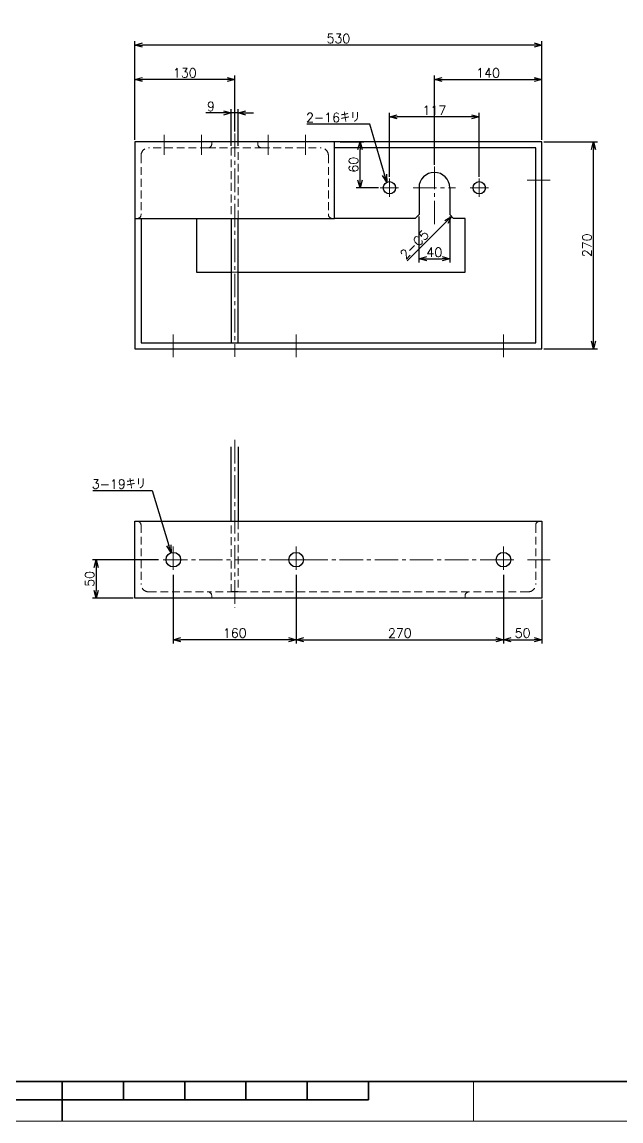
# Model space of a CAD drawing. Header units: millimetres. Extents: x 0 to 3313, y -19 to 2332.
# Drawn here: x 1656 to 2436, y 0 to 1432 of the extents above; entities that cross this region are included whole.
import ezdxf
from ezdxf import colors
from ezdxf.entities.mleader import LeaderData, LeaderLine
from ezdxf.enums import TextEntityAlignment as Align
from ezdxf.math import Vec2, Vec3

# ---------------------------------------------------------------- set-up
doc = ezdxf.new("R2010")
doc.units = ezdxf.units.MM
doc.header["$LTSCALE"] = 1.6
doc.header["$PDMODE"] = 99
doc.header["$PDSIZE"] = 1
doc.linetypes.add('CENTER2', pattern=[28.575, 19.05, -3.175, 3.175, -3.175])
doc.linetypes.add('HIDDEN', pattern=[9.525, 6.35, -3.175])
for name, color, linetype, lineweight in [('04_HIDDEN', 2, 'HIDDEN', 13), ('05_CENTER', 4, 'CENTER2', 13), ('08_DIM', 3, 'Continuous', 13), ('90_FRAME', 5, 'Continuous', 35)]:
    doc.layers.add(name, color=color, linetype=linetype, lineweight=lineweight)
doc.layers.add('91_BLANK', color=5, linetype='Continuous', lineweight=0, plot=False)
doc.styles.add('KSS_TXT', font='txt.shx', dxfattribs={"bigfont": 'extfont2.shx'})
doc.styles.add('KSS_TXT_L', font='txt.shx', dxfattribs={"height": 3, "bigfont": 'extfont2.shx'})
doc.styles.get("Standard").update_dxf_attribs({"font": 'txt.shx', "bigfont": 'extfont2.shx'})
doc.dimstyles.new('KSS_DIM', dxfattribs={"dimscale": 4, "dimtxt": 3, "dimasz": 2.5, "dimexe": 1.25, "dimexo": 0.625, "dimtad": 1, "dimdsep": 46, "dimtxsty": 'KSS_TXT', "dimblk": 'OPEN30', "dimcen": 0, "dimazin": 2, "dimtfac": 0.75, "dimtmove": 0, "dimatfit": 3, "dimldrblk": 'OPEN30', "dimfxl": 1.25, "dimtolj": 1, "dimarcsym": 0})
doc.dimstyles.new('KSS_DIM$3', dxfattribs={"dimscale": 4, "dimtxt": 3, "dimasz": 2.5, "dimexe": 1.25, "dimexo": 0.625, "dimtad": 1, "dimtih": 1, "dimtoh": 1, "dimdsep": 46, "dimtxsty": 'KSS_TXT', "dimblk": 'OPEN30', "dimcen": 0, "dimazin": 2, "dimtfac": 0.75, "dimtofl": 0, "dimtmove": 0, "dimatfit": 3, "dimldrblk": 'OPEN30', "dimfxl": 1.25, "dimtolj": 1, "dimarcsym": 0})

# ---------------------------------------------------------------- blocks, each defined once
blk = doc.blocks.new('A$C448B04A9_1_1')
at = {"color": 0}
for p, q in [((3, 100), (0, 100)), ((0, 0), (0, 100)), ((8, 18), (8, 95)), ((0, 0), (100, 0)), ((95, 8), (18, 8)), ((100, 3), (100, 0))]:
    blk.add_line(p, q, dxfattribs=at)
for centre, radius, start, end in [((3, 95), 5, 0, 90), ((18, 18), 10, 180, 270), ((95, 3), 5, 0, 90)]:
    blk.add_arc(centre, radius, start, end, dxfattribs=at)
blk = doc.blocks.new('AM_BALLOON1')
at = {"transparency": 16777216}
blk.add_circle((0, 0), 5, dxfattribs=at)
blk.add_attdef('B_NUMBER', text='', height=3, dxfattribs=at).set_placement((0, 0), align=Align.MIDDLE_CENTER)
blk = doc.blocks.new('_OPEN')
at = {"color": 0, "linetype": 'ByBlock'}
for p, q in [((-1, 0.17), (0, 0)), ((0, 0), (-1, -0.17)), ((0, 0), (-1, 0))]:
    blk.add_line(p, q, dxfattribs=at)
blk = doc.blocks.new('_Open30')
at = {"color": 0, "linetype": 'ByBlock', "lineweight": -2}
for p, q in [((-1, 0.27), (0, 0)), ((0, 0), (-1, -0.27)), ((0, 0), (-1, 0))]:
    blk.add_line(p, q, dxfattribs=at)
blk = doc.blocks.new('*D162')
at = {"layer": '08_DIM', "color": 0, "lineweight": -2, "transparency": 16777216}
for p, q in [((2134.3, 1230.4), (2134.3, 1313.5)), ((2241.3, 1308.5), (2144.3, 1308.5)), ((2251.3, 1230.4), (2251.3, 1313.5))]:
    blk.add_line(p, q, dxfattribs=at)
at = {"layer": 'Defpoints', "color": 0, "transparency": 16777216}
for p in [(2134.3, 1308.5), (2134.3, 1227.9), (2251.3, 1227.9)]:
    blk.add_point(p, dxfattribs=at)
at = {"layer": '08_DIM', "color": 0, "lineweight": -2, "transparency": 16777216, "xscale": 10, "yscale": 10, "zscale": 10, "rotation": 180}
blk.add_blockref('_Open30', (2134.3, 1308.5), dxfattribs=at)
at = {"layer": '08_DIM', "color": 0, "lineweight": -2, "transparency": 16777216, "xscale": 10, "yscale": 10, "zscale": 10}
blk.add_blockref('_Open30', (2251.3, 1308.5), dxfattribs=at)
at = {"layer": '08_DIM', "color": 0, "transparency": 16777216, "insert": (2192.8, 1317), "char_height": 12, "attachment_point": 5, "style": 'KSS_TXT'}
blk.add_mtext('\\A1;117', dxfattribs=at)
blk = doc.blocks.new('*D163')
at = {"layer": '08_DIM', "color": 0, "lineweight": -2, "transparency": 16777216}
for p, q in [((2192.8, 1246.1), (2192.8, 1362.2)), ((2332.8, 1278.6), (2332.8, 1362.2)), ((2202.8, 1357.2), (2322.8, 1357.2))]:
    blk.add_line(p, q, dxfattribs=at)
at = {"layer": 'Defpoints', "color": 0, "transparency": 16777216}
for p in [(2332.8, 1357.2), (2332.8, 1276.1), (2192.8, 1243.6)]:
    blk.add_point(p, dxfattribs=at)
at = {"layer": '08_DIM', "color": 0, "lineweight": -2, "transparency": 16777216, "xscale": 10, "yscale": 10, "zscale": 10, "rotation": 180}
blk.add_blockref('_Open30', (2192.8, 1357.2), dxfattribs=at)
at = {"layer": '08_DIM', "color": 0, "lineweight": -2, "transparency": 16777216, "xscale": 10, "yscale": 10, "zscale": 10}
blk.add_blockref('_Open30', (2332.8, 1357.2), dxfattribs=at)
at = {"layer": '08_DIM', "color": 0, "transparency": 16777216, "insert": (2262.8, 1365.7), "char_height": 12, "attachment_point": 5, "style": 'KSS_TXT'}
blk.add_mtext('\\A1;140', dxfattribs=at)
blk = doc.blocks.new('*D164')
at = {"layer": '08_DIM', "color": 0, "lineweight": -2, "transparency": 16777216}
for p, q in [((1802.8, 1278.6), (1802.8, 1407)), ((2332.8, 1278.6), (2332.8, 1407)), ((2322.8, 1402), (1812.8, 1402))]:
    blk.add_line(p, q, dxfattribs=at)
at = {"layer": 'Defpoints', "color": 0, "transparency": 16777216}
for p in [(1802.8, 1402), (1802.8, 1276.1), (2332.8, 1276.1)]:
    blk.add_point(p, dxfattribs=at)
at = {"layer": '08_DIM', "color": 0, "lineweight": -2, "transparency": 16777216, "xscale": 10, "yscale": 10, "zscale": 10, "rotation": 180}
blk.add_blockref('_Open30', (1802.8, 1402), dxfattribs=at)
at = {"layer": '08_DIM', "color": 0, "lineweight": -2, "transparency": 16777216, "xscale": 10, "yscale": 10, "zscale": 10}
blk.add_blockref('_Open30', (2332.8, 1402), dxfattribs=at)
at = {"layer": '08_DIM', "color": 0, "transparency": 16777216, "insert": (2067.8, 1410.5), "char_height": 12, "attachment_point": 5, "style": 'KSS_TXT'}
blk.add_mtext('\\A1;530', dxfattribs=at)
blk = doc.blocks.new('*D165')
at = {"layer": '08_DIM', "color": 0, "lineweight": -2, "transparency": 16777216}
for p, q in [((2070.3, 1276.1), (2101, 1276.1)), ((2096, 1226.1), (2096, 1266.1)), ((2119.9, 1216.1), (2091, 1216.1))]:
    blk.add_line(p, q, dxfattribs=at)
at = {"layer": 'Defpoints', "color": 0, "transparency": 16777216}
for p in [(2067.8, 1276.1), (2096, 1276.1), (2122.4, 1216.1)]:
    blk.add_point(p, dxfattribs=at)
at = {"layer": '08_DIM', "color": 0, "lineweight": -2, "transparency": 16777216, "xscale": 10, "yscale": 10, "zscale": 10}
for p, rotation in [((2096, 1276.1), 90), ((2096, 1216.1), 270)]:
    blk.add_blockref('_Open30', p, dxfattribs=dict(at, rotation=rotation))
at = {"layer": '08_DIM', "color": 0, "transparency": 16777216, "insert": (2087.5, 1246.1), "char_height": 12, "attachment_point": 5, "rotation": 90, "style": 'KSS_TXT'}
blk.add_mtext('\\A1;60', dxfattribs=at)
blk = doc.blocks.new('*D166')
at = {"layer": '08_DIM', "color": 0, "lineweight": -2, "transparency": 16777216}
for p, q in [((2335.3, 1276.1), (2405.1, 1276.1)), ((2400.1, 1016.1), (2400.1, 1266.1)), ((2335.3, 1006.1), (2405.1, 1006.1))]:
    blk.add_line(p, q, dxfattribs=at)
at = {"layer": 'Defpoints', "color": 0, "transparency": 16777216}
for p in [(2332.8, 1276.1), (2400.1, 1276.1), (2332.8, 1006.1)]:
    blk.add_point(p, dxfattribs=at)
at = {"layer": '08_DIM', "color": 0, "lineweight": -2, "transparency": 16777216, "xscale": 10, "yscale": 10, "zscale": 10}
for p, rotation in [((2400.1, 1276.1), 90), ((2400.1, 1006.1), 270)]:
    blk.add_blockref('_Open30', p, dxfattribs=dict(at, rotation=rotation))
at = {"layer": '08_DIM', "color": 0, "transparency": 16777216, "insert": (2391.6, 1141.1), "char_height": 12, "attachment_point": 5, "rotation": 90, "style": 'KSS_TXT'}
blk.add_mtext('\\A1;270', dxfattribs=at)
blk = doc.blocks.new('*D174')
at = {"layer": '08_DIM', "color": 0, "lineweight": -2, "transparency": 16777216}
for p, q in [((1852.8, 711.9), (1852.8, 622.2)), ((2012.8, 711.9), (2012.8, 622.2)), ((2002.8, 627.2), (1862.8, 627.2))]:
    blk.add_line(p, q, dxfattribs=at)
at = {"layer": 'Defpoints', "color": 0, "transparency": 16777216}
for p in [(1852.8, 714.4), (2012.8, 714.4), (1852.8, 627.2)]:
    blk.add_point(p, dxfattribs=at)
at = {"layer": '08_DIM', "color": 0, "lineweight": -2, "transparency": 16777216, "xscale": 10, "yscale": 10, "zscale": 10, "rotation": 180}
blk.add_blockref('_Open30', (1852.8, 627.2), dxfattribs=at)
at = {"layer": '08_DIM', "color": 0, "lineweight": -2, "transparency": 16777216, "xscale": 10, "yscale": 10, "zscale": 10}
blk.add_blockref('_Open30', (2012.8, 627.2), dxfattribs=at)
at = {"layer": '08_DIM', "color": 0, "transparency": 16777216, "insert": (1932.8, 635.7), "char_height": 12, "attachment_point": 5, "style": 'KSS_TXT'}
blk.add_mtext('\\A1;160', dxfattribs=at)
blk = doc.blocks.new('*D175')
at = {"layer": '08_DIM', "color": 0, "lineweight": -2, "transparency": 16777216}
for p, q in [((2012.8, 711.9), (2012.8, 622.2)), ((2282.8, 711.9), (2282.8, 622.2)), ((2022.8, 627.2), (2272.8, 627.2))]:
    blk.add_line(p, q, dxfattribs=at)
at = {"layer": 'Defpoints', "color": 0, "transparency": 16777216}
for p in [(2012.8, 714.4), (2282.8, 714.4), (2282.8, 627.2)]:
    blk.add_point(p, dxfattribs=at)
at = {"layer": '08_DIM', "color": 0, "lineweight": -2, "transparency": 16777216, "xscale": 10, "yscale": 10, "zscale": 10, "rotation": 180}
blk.add_blockref('_Open30', (2012.8, 627.2), dxfattribs=at)
at = {"layer": '08_DIM', "color": 0, "lineweight": -2, "transparency": 16777216, "xscale": 10, "yscale": 10, "zscale": 10}
blk.add_blockref('_Open30', (2282.8, 627.2), dxfattribs=at)
at = {"layer": '08_DIM', "color": 0, "transparency": 16777216, "insert": (2147.8, 635.7), "char_height": 12, "attachment_point": 5, "style": 'KSS_TXT'}
blk.add_mtext('\\A1;270', dxfattribs=at)
blk = doc.blocks.new('*D176')
at = {"layer": '08_DIM', "color": 0, "lineweight": -2, "transparency": 16777216}
for p, q in [((2282.8, 711.9), (2282.8, 622.2)), ((2332.8, 678.9), (2332.8, 622.2)), ((2292.8, 627.2), (2322.8, 627.2))]:
    blk.add_line(p, q, dxfattribs=at)
at = {"layer": 'Defpoints', "color": 0, "transparency": 16777216}
for p in [(2282.8, 714.4), (2332.8, 681.4), (2332.8, 627.2)]:
    blk.add_point(p, dxfattribs=at)
at = {"layer": '08_DIM', "color": 0, "lineweight": -2, "transparency": 16777216, "xscale": 10, "yscale": 10, "zscale": 10, "rotation": 180}
blk.add_blockref('_Open30', (2282.8, 627.2), dxfattribs=at)
at = {"layer": '08_DIM', "color": 0, "lineweight": -2, "transparency": 16777216, "xscale": 10, "yscale": 10, "zscale": 10}
blk.add_blockref('_Open30', (2332.8, 627.2), dxfattribs=at)
at = {"layer": '08_DIM', "color": 0, "transparency": 16777216, "insert": (2307.8, 635.7), "char_height": 12, "attachment_point": 5, "style": 'KSS_TXT'}
blk.add_mtext('\\A1;50', dxfattribs=at)
blk = doc.blocks.new('*D177')
at = {"layer": '08_DIM', "color": 0, "lineweight": -2, "transparency": 16777216}
for p, q in [((1833.3, 731.4), (1747.4, 731.4)), ((1752.4, 721.4), (1752.4, 691.4)), ((1800.3, 681.4), (1747.4, 681.4))]:
    blk.add_line(p, q, dxfattribs=at)
at = {"layer": 'Defpoints', "color": 0, "transparency": 16777216}
for p in [(1835.8, 731.4), (1752.4, 681.4), (1802.8, 681.4)]:
    blk.add_point(p, dxfattribs=at)
at = {"layer": '08_DIM', "color": 0, "lineweight": -2, "transparency": 16777216, "xscale": 10, "yscale": 10, "zscale": 10}
for p, rotation in [((1752.4, 731.4), 90), ((1752.4, 681.4), 270)]:
    blk.add_blockref('_Open30', p, dxfattribs=dict(at, rotation=rotation))
at = {"layer": '08_DIM', "color": 0, "transparency": 16777216, "insert": (1743.9, 706.4), "char_height": 12, "attachment_point": 5, "rotation": 90, "style": 'KSS_TXT'}
blk.add_mtext('\\A1;50', dxfattribs=at)
blk = doc.blocks.new('*D180')
at = {"layer": '08_DIM', "color": 0, "lineweight": -2, "transparency": 16777216}
for p, q in [((1928.3, 1270.6), (1928.3, 1318.5)), ((1937.3, 1270.6), (1937.3, 1318.5)), ((1918.3, 1313.5), (1895.3, 1313.5)), ((1937.3, 1313.5), (1928.3, 1313.5)), ((1947.3, 1313.5), (1957.3, 1313.5))]:
    blk.add_line(p, q, dxfattribs=at)
at = {"layer": 'Defpoints', "color": 0, "transparency": 16777216}
for p in [(1928.3, 1313.5), (1928.3, 1268.1), (1937.3, 1268.1)]:
    blk.add_point(p, dxfattribs=at)
at = {"layer": '08_DIM', "color": 0, "lineweight": -2, "transparency": 16777216, "xscale": 10, "yscale": 10, "zscale": 10}
blk.add_blockref('_Open30', (1928.3, 1313.5), dxfattribs=at)
at = {"layer": '08_DIM', "color": 0, "lineweight": -2, "transparency": 16777216, "xscale": 10, "yscale": 10, "zscale": 10, "rotation": 180}
blk.add_blockref('_Open30', (1937.3, 1313.5), dxfattribs=at)
at = {"layer": '08_DIM', "color": 0, "transparency": 16777216, "insert": (1901.8, 1322), "char_height": 12, "attachment_point": 5, "style": 'KSS_TXT'}
blk.add_mtext('\\A1;9', dxfattribs=at)
blk = doc.blocks.new('*D181')
at = {"layer": '08_DIM', "color": 0, "lineweight": -2, "transparency": 16777216}
for p, q in [((1802.8, 1278.6), (1802.8, 1362.2)), ((1932.8, 1289.2), (1932.8, 1362.2)), ((1922.8, 1357.2), (1812.8, 1357.2))]:
    blk.add_line(p, q, dxfattribs=at)
at = {"layer": 'Defpoints', "color": 0, "transparency": 16777216}
for p in [(1802.8, 1357.2), (1802.8, 1276.1), (1932.8, 1286.7)]:
    blk.add_point(p, dxfattribs=at)
at = {"layer": '08_DIM', "color": 0, "lineweight": -2, "transparency": 16777216, "xscale": 10, "yscale": 10, "zscale": 10, "rotation": 180}
blk.add_blockref('_Open30', (1802.8, 1357.2), dxfattribs=at)
at = {"layer": '08_DIM', "color": 0, "lineweight": -2, "transparency": 16777216, "xscale": 10, "yscale": 10, "zscale": 10}
blk.add_blockref('_Open30', (1932.8, 1357.2), dxfattribs=at)
at = {"layer": '08_DIM', "color": 0, "transparency": 16777216, "insert": (1867.8, 1365.7), "char_height": 12, "attachment_point": 5, "style": 'KSS_TXT'}
blk.add_mtext('\\A1;130', dxfattribs=at)
blk = doc.blocks.new('*D184')
at = {"layer": '08_DIM', "color": 0, "lineweight": -2, "transparency": 16777216}
for p, q in [((1748.1, 821.4), (1825.2, 821.4)), ((1825.2, 821.4), (1847.1, 750.1))]:
    blk.add_line(p, q, dxfattribs=at)
at = {"layer": 'Defpoints', "color": 0, "transparency": 16777216}
for p in [(1850, 740.5), (1855.6, 722.4)]:
    blk.add_point(p, dxfattribs=at)
at = {"layer": '08_DIM', "color": 0, "lineweight": -2, "transparency": 16777216, "xscale": 10, "yscale": 10, "zscale": 10, "rotation": 287.0531456558348}
blk.add_blockref('_Open30', (1850, 740.5), dxfattribs=at)
at = {"layer": '08_DIM', "color": 0, "transparency": 16777216, "insert": (1781.9, 829.9), "char_height": 12, "attachment_point": 5, "style": 'KSS_TXT'}
blk.add_mtext('\\A1;3-19キリ', dxfattribs=at)
blk = doc.blocks.new('*D195')
at = {"layer": '08_DIM', "color": 0, "lineweight": -2, "transparency": 16777216}
for p, q in [((2172.8, 1178.6), (2172.8, 1118.6)), ((2212.8, 1178.6), (2212.8, 1118.6)), ((2182.8, 1123.6), (2202.8, 1123.6))]:
    blk.add_line(p, q, dxfattribs=at)
at = {"layer": 'Defpoints', "color": 0, "transparency": 16777216}
for p in [(2172.8, 1181.1), (2212.8, 1181.1), (2212.8, 1123.6)]:
    blk.add_point(p, dxfattribs=at)
at = {"layer": '08_DIM', "color": 0, "lineweight": -2, "transparency": 16777216, "xscale": 10, "yscale": 10, "zscale": 10, "rotation": 180}
blk.add_blockref('_Open30', (2172.8, 1123.6), dxfattribs=at)
at = {"layer": '08_DIM', "color": 0, "lineweight": -2, "transparency": 16777216, "xscale": 10, "yscale": 10, "zscale": 10}
blk.add_blockref('_Open30', (2212.8, 1123.6), dxfattribs=at)
at = {"layer": '08_DIM', "color": 0, "transparency": 16777216, "insert": (2192.8, 1132.1), "char_height": 12, "attachment_point": 5, "style": 'KSS_TXT'}
blk.add_mtext('\\A1;40', dxfattribs=at)

msp = doc.modelspace()

# ---------------------------------------------------------------- linework, layer by layer
at = {"color": 0}
for p, q in [((2324.811, 1268.073), (2062.811, 1268.073)), ((2324.811, 1014.073), (2324.811, 1268.073)), ((2172.811, 1216.073), (2172.811, 1181.073)), ((2212.811, 1216.073), (2212.811, 1181.073)), ((1810.811, 1176.073), (1810.811, 1014.073)), ((1882.811, 1176.073), (1882.811, 1106.073)), ((2167.811, 1176.073), (2062.811, 1176.073)), ((2167.811, 1176.073), (2172.811, 1181.073)), ((2212.811, 1181.073), (2217.811, 1176.073)), ((2232.811, 1176.073), (2217.811, 1176.073)), ((2232.811, 1106.073), (2232.811, 1176.073)), ((1882.811, 1106.073), (1928.311, 1106.073)), ((1937.311, 1106.073), (2232.811, 1106.073)), ((1810.811, 1014.073), (2324.811, 1014.073)), ((1928.311, 781.447), (1928.311, 878.653)), ((1937.311, 878.653), (1937.311, 781.447)), ((1937.311, 689.447), (1928.311, 689.447))]:
    msp.add_line(p, q, dxfattribs=at)
for points in [[(2332.811, 1276.073), (1802.811, 1276.073), (1802.811, 1006.073), (2332.811, 1006.073)], [(2332.811, 681.447), (1802.811, 681.447), (1802.811, 781.447), (2332.811, 781.447)]]:
    msp.add_lwpolyline(points, close=True, dxfattribs=at)
msp.add_lwpolyline([(2062.811, 1276.073), (1802.811, 1276.073), (1802.811, 1176.073), (2062.811, 1176.073)], close=True)
msp.add_lwpolyline([(1928.311, 1176.073), (1928.311, 1014.073), (1937.311, 1014.073), (1937.311, 1176.073)])
for centre, radius in [((2134.311, 1216.073), 8), ((2251.311, 1216.073), 8), ((1852.811, 731.447), 9.5), ((2012.811, 731.447), 9.5), ((2282.811, 731.447), 9.5)]:
    msp.add_circle(centre, radius, dxfattribs=at)
msp.add_arc((2192.811, 1216.073), 20, 0, 180, dxfattribs=at)
at = {"layer": '04_HIDDEN'}
for p, q in [((1897.811, 1268.073), (1967.811, 1268.073)), ((1937.311, 1106.073), (1928.311, 1106.073)), ((1928.311, 689.447), (1928.311, 781.447)), ((1937.311, 781.447), (1937.311, 689.447)), ((2237.811, 689.447), (1897.811, 689.447))]:
    msp.add_line(p, q, dxfattribs=at)
for points in [[(1937.311, 1268.073), (1928.311, 1268.073), (1928.311, 1176.073)], [(1937.311, 1176.073), (1937.311, 1268.073)]]:
    msp.add_lwpolyline(points, dxfattribs=at)
at = {"layer": '05_CENTER'}
for p, q in [((1840.811, 1285.16), (1840.811, 1258.91)), ((1889.311, 1285.16), (1889.311, 1258.91)), ((1932.811, 1286.716), (1932.811, 995.544)), ((1976.311, 1285.16), (1976.311, 1258.91)), ((2024.811, 1285.16), (2024.811, 1258.91)), ((2192.811, 1168.532), (2192.811, 1243.585)), ((2134.311, 1204.197), (2134.311, 1227.95)), ((2251.311, 1204.197), (2251.311, 1227.95)), ((2313.85, 1226.073), (2343.464, 1226.073)), ((2122.435, 1216.073), (2146.188, 1216.073)), ((2165.3, 1216.073), (2220.323, 1216.073)), ((2263.188, 1216.073), (2239.435, 1216.073)), ((1852.811, 995.112), (1852.811, 1024.727)), ((2012.811, 995.112), (2012.811, 1024.727)), ((2282.811, 995.112), (2282.811, 1024.727)), ((1932.811, 887.435), (1932.811, 668.816)), ((1852.811, 748.489), (1852.811, 714.405)), ((2012.811, 748.489), (2012.811, 714.405)), ((2282.811, 748.489), (2282.811, 714.405)), ((1869.854, 731.447), (1835.769, 731.447)), ((2282.811, 731.447), (1852.811, 731.447)), ((1995.769, 731.447), (2029.854, 731.447)), ((2265.769, 731.447), (2299.854, 731.447)), ((2343.773, 731.447), (2314.158, 731.447))]:
    msp.add_line(p, q, dxfattribs=at)
at = {"layer": '90_FRAME'}
for p, q in [((1708.17, 0), (1708.17, 51.616)), ((1787.935, 27.686), (1787.935, 51.616)), ((1867.701, 27.686), (1867.701, 51.616)), ((1947.467, 27.686), (1947.467, 51.616)), ((2027.233, 27.686), (2027.233, 51.616)), ((2106.998, 27.686), (2106.998, 51.616)), ((1309.341, 27.686), (2106.998, 27.686))]:
    msp.add_line(p, q, dxfattribs=at)
at = {"layer": '90_FRAME', "color": 4, "lineweight": 13}
msp.add_line((2243.637, 0), (2243.637, 51.616), dxfattribs=at)
at = {"layer": '90_FRAME'}
msp.add_lwpolyline([(155.384, 51.616), (3260.956, 51.616), (3260.956, 2271.831), (155.384, 2271.831)], close=True, dxfattribs=at)
at = {"layer": '91_BLANK'}
msp.add_lwpolyline([(0, 0), (3312.803, 0), (3312.803, 2331.679), (0, 2331.679)], close=True, dxfattribs=at)

# ---------------------------------------------------------------- block references
at = {"layer": '04_HIDDEN', "xscale": -1}
for p, rotation in [((1802.811, 1276.073), 180), ((1802.811, 681.447), 270)]:
    msp.add_blockref('A$C448B04A9_1_1', p, dxfattribs=dict(at, rotation=rotation))
at = {"layer": '04_HIDDEN'}
for p, rotation in [((2062.811, 1276.073), 180), ((2332.811, 681.447), 90.00000000000001)]:
    msp.add_blockref('A$C448B04A9_1_1', p, dxfattribs=dict(at, rotation=rotation))

# ---------------------------------------------------------------- texts
at = {"layer": '08_DIM', "insert": (2096.327, 1301.516), "char_height": 12, "attachment_point": 9, "style": 'KSS_TXT'}
msp.add_mtext('\\A1;2-16キリ', dxfattribs=at)
at = {"layer": '08_DIM', "insert": (2186.924, 1153.721), "char_height": 12, "attachment_point": 9, "rotation": 45, "style": 'KSS_TXT_L'}
msp.add_mtext('2-C5', dxfattribs=at)

# ---------------------------------------------------------------- dimensions: what is measured, and where the dimension line sits
at = {"layer": '08_DIM'}
for base, p1, p2, angle, picture, middle in [((1802.811, 1402.021), (2332.811, 1276.073), (1802.811, 1276.073), 180, '*D164', (2067.811, 1410.53)), ((1802.811, 1357.179), (1932.811, 1286.716), (1802.811, 1276.073), 180, '*D181', (1867.811, 1365.679)), ((2332.811, 1357.179), (2192.811, 1243.585), (2332.811, 1276.073), 180, '*D163', (2262.811, 1365.679)), ((1928.311, 1313.458), (1937.311, 1268.073), (1928.311, 1268.073), 180, '*D180', (1901.811, 1321.958)), ((2134.311, 1308.458), (2251.311, 1227.95), (2134.311, 1227.95), 180, '*D162', (2192.811, 1316.958)), ((2095.959, 1276.073), (2122.435, 1216.073), (2067.811, 1276.073), 90, '*D165', (2087.459, 1246.073)), ((2400.144, 1276.073), (2332.811, 1006.073), (2332.811, 1276.073), 90, '*D166', (2391.644, 1141.073)), ((1752.398, 681.447), (1835.769, 731.447), (1802.811, 681.447), 90, '*D177', (1743.889, 706.447)), ((1852.811, 627.195), (2012.811, 714.405), (1852.811, 714.405), 180, '*D174', (1932.811, 635.695)), ((2282.811, 627.195), (2012.811, 714.405), (2282.811, 714.405), 180, '*D175', (2147.811, 635.695)), ((2332.811, 627.195), (2282.811, 714.405), (2332.811, 681.447), 180, '*D176', (2307.811, 635.704))]:
    dim = msp.add_linear_dim(base=base, p1=p1, p2=p2, angle=angle, dimstyle='KSS_DIM', override={"dimarcsym": 1}, dxfattribs=at)
    dim.commit()
    dim.dimension.update_dxf_attribs({"geometry": picture, "text_midpoint": middle})
dim = msp.add_linear_dim(base=(2212.811, 1123.591), p1=(2172.811, 1181.073), p2=(2212.811, 1181.073), dimstyle='KSS_DIM', dxfattribs=at)
dim.commit()
dim.dimension.update_dxf_attribs({"geometry": '*D195', "text_midpoint": (2192.811, 1132.091)})
dim = msp.add_diameter_dim_2p(p1=(1855.597, 722.365), p2=(1850.025, 740.529), text='3-<>キリ', dimstyle='KSS_DIM$3', override={"dimpost": '<>', "dimtix": 1, "dimarcsym": 1}, dxfattribs=at)
dim.commit()
dim.dimension.update_dxf_attribs({"geometry": '*D184', "text_midpoint": (1781.919, 821.398), "dimtype": 163})

# ---------------------------------------------------------------- leaders
at = {"layer": '08_DIM', "annotation_type": 0, "has_hookline": 1, "hookline_direction": 1, "text_width": 69.6}
msp.add_leader([(2130.714, 1223.219), (2108.827, 1299.016), (2098.827, 1299.016)], dimstyle='KSS_DIM', override={"dimtad": 1}, dxfattribs=at)
at = {"layer": '08_DIM', "annotation_type": 0, "has_hookline": 1, "hookline_direction": 1, "text_width": 44, "horizontal_direction": (0.707107, 0.707107, 0)}
msp.add_leader([(2215.311, 1178.573), (2190.459, 1153.721)], dimstyle='KSS_DIM', dxfattribs=at)
at = {"layer": '08_DIM'}
ml = msp.add_multileader_block('Standard', dxfattribs=at)
ml.set_content('AM_BALLOON1', color=256, scale=5)
ml.set_attribute('B_NUMBER', '12', width=0)
ml.set_leader_properties(color=256, linetype='ByLayer', lineweight=-1)
ml.set_arrow_properties(name='OPEN')
ml.build(insert=Vec2(0, 0))
ml.multileader.update_dxf_attribs({"leader_type": 0, "has_dogleg": 0, "text_right_attachment_type": 6, "dogleg_length": 0, "arrow_head_size": 10, "scale": 2.5, "block_connection_type": 1})
ctx = ml.context
ctx.base_point, ctx.scale, ctx.char_height, ctx.arrow_head_size, ctx.landing_gap_size, ctx.plane_origin = Vec3(2542.735, 1625.107), 2.5, 20, 10, 10, Vec3(2542.735, 1625.107)
ctx.right_attachment, ctx.attachment_type = 6, 1
notes = []
notes.append((ctx, [(0, (0, 0, 0), (0, 0), (1, 0), 1, [])]))
ctx.block.insert = Vec3(2542.735, 1625.107)
for ctx, leaders in notes:
    for number, flags, end, landing, length, lines in leaders:
        leader = LeaderData()
        leader.index, (leader.has_last_leader_line, leader.has_dogleg_vector, leader.attachment_direction) = number, flags
        leader.last_leader_point, leader.dogleg_vector, leader.dogleg_length = Vec3(end), Vec3(landing), length
        for number, points, colour, breaks in lines:
            line = LeaderLine()
            line.index, line.vertices, line.color, line.breaks = number, Vec3.list(points), colors.encode_raw_color(colour), breaks
            leader.lines.append(line)
        ctx.leaders.append(leader)

doc.saveas('drawing.dxf')
